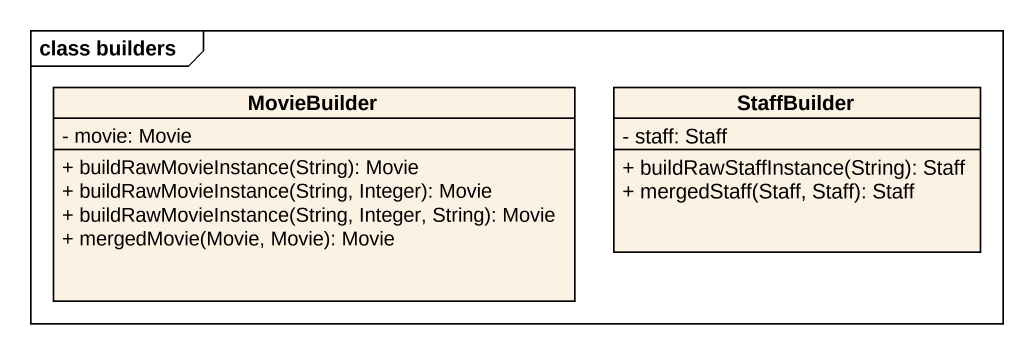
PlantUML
@startuml
mainframe class builders
hide circle
hide empty members
skinparam classAttributeIconSize 0
class MovieBuilder {
  - movie: Movie
  + buildRawMovieInstance(String): Movie
  + buildRawMovieInstance(String, Integer): Movie
  + buildRawMovieInstance(String, Integer, String): Movie
  + mergedMovie(Movie, Movie): Movie
}
class StaffBuilder {
  - staff: Staff
  + buildRawStaffInstance(String): Staff
  + mergedStaff(Staff, Staff): Staff
}
@enduml
